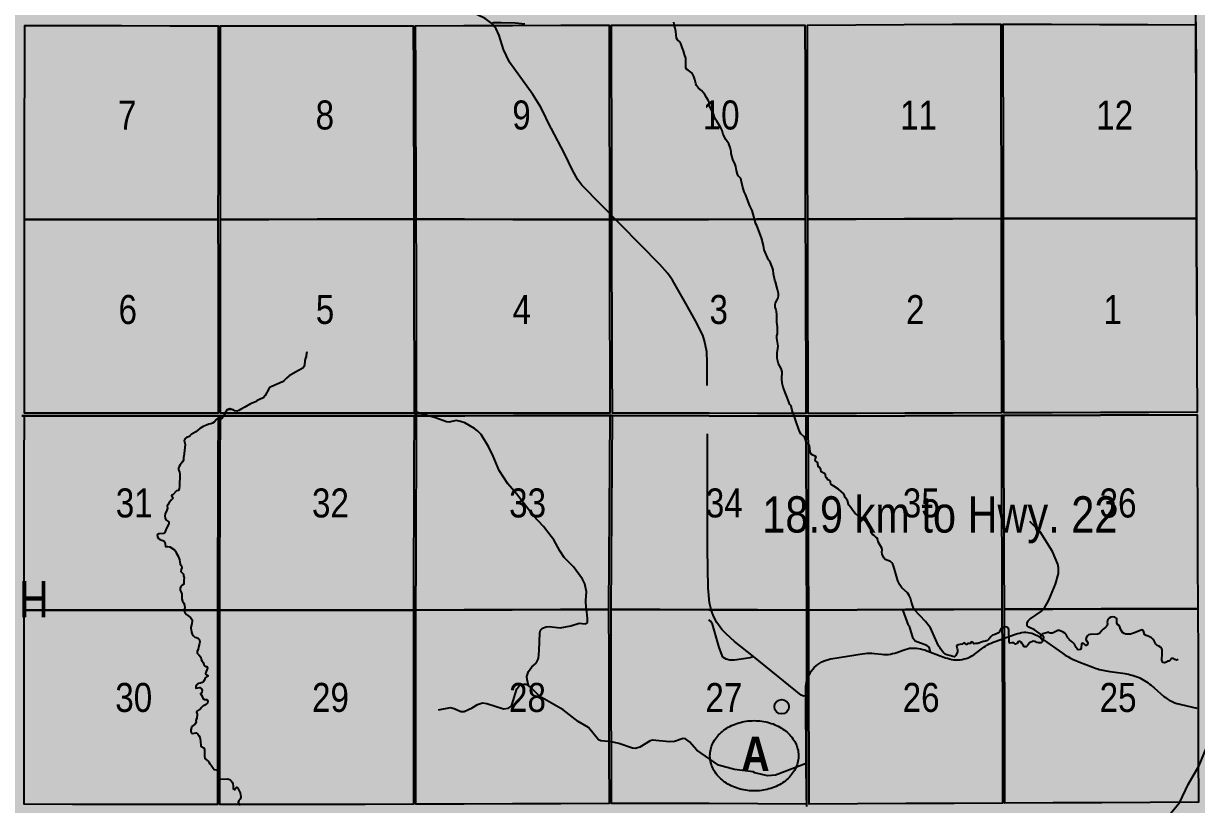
# Model space of a CAD drawing. Extents: x 639460 to 650829, y 5702863 to 5715975.
# Drawn here: x 645853.1 to 646177, y 5712429 to 5712644.6 of the extents above; entities that cross this region are included whole.
import ezdxf
from ezdxf.enums import TextEntityAlignment as Align

# ---------------------------------------------------------------- set-up
doc = ezdxf.new("R2010")
doc.units = 0
doc.header["$LTSCALE"] = 5
doc.linetypes.add('DASHED2', pattern=[9.525, 6.35, -3.175])
for name, color, linetype in [('P-PROPOSED', 10, 'Continuous'), ('Quarters', 8, 'Continuous'), ('RoadSeg', 57, 'DASHED2'), ('ROUTE MAP BUBBLES', 7, 'Continuous'), ('ROUTE MAP DOTS', 7, 'Continuous'), ('ROUTE-MAP-HWY', 2, 'Continuous'), ('ROUTE-MAP-LABELS', 210, 'Continuous'), ('T-WATER', 160, 'Continuous'), ('T-WATER-T', 170, 'Continuous')]:
    doc.layers.add(name, color=color, linetype=linetype)
doc.layers.add('ROUTE-MAP-BACKGROUND-H', color=7, linetype='Continuous', true_color=0xf0ebff)
doc.styles.add('120', font='ARIALN.TTF', dxfattribs={"height": 13})
doc.styles.add('80', font='ARIALN.TTF', dxfattribs={"height": 10})
doc.styles.add('BOLD', font='ARIALNB.TTF')
doc.styles.add('TXT', font='ARIALN.TTF', dxfattribs={"height": 0.2})

# ---------------------------------------------------------------- blocks, each defined once
blk = doc.blocks.new('AA')
at = {"const_width": 4}
blk.add_lwpolyline([(-1, 0, 1), (1, 0, 1)], format="xyb", close=True, dxfattribs=at)
blk.add_circle((0, 0), 2)
blk = doc.blocks.new('Route_Letters')
h = blk.add_hatch(color=255)
h.dxf.hatch_style = 1
edge = h.paths.add_edge_path()
edge.add_ellipse((-0.12, 0.46), major_axis=(-11.97, 0), ratio=0.789318, start_angle=0, end_angle=360)
at = {"color": 5}
blk.add_open_spline([(-12.34, 0.46), (-12.34, -0.25), (-12.24, -0.97), (-11.72, -2.79), (-11.14, -3.88), (-9.56, -5.81), (-8.54, -6.66), (-6.22, -8.02), (-4.9, -8.54), (-2.12, -9.17), (-0.66, -9.3), (2.22, -9.13), (3.64, -8.84), (6.27, -7.89), (7.48, -7.22), (9.54, -5.6), (10.38, -4.64), (11.6, -2.54), (11.97, -1.4), (12.18, 0.91), (12.02, 2.08), (11.2, 4.3), (10.54, 5.35), (8.8, 7.2), (7.72, 7.99), (5.29, 9.24), (3.93, 9.68), (1.11, 10.18), (-0.35, 10.23), (-3.22, 9.91), (-4.61, 9.55), (-7.16, 8.47), (-8.32, 7.75), (-10.24, 6.02), (-11, 5.02), (-12.05, 2.86), (-12.32, 1.7), (-12.34, 0.52), (-12.34, 0.49), (-12.34, 0.46)], degree=3, knots=[0, 0, 0, 0, 0.219529, 0.219529, 0.575727, 0.575727, 0.931924, 0.931924, 1.288121, 1.288121, 1.644318, 1.644318, 2.000515, 2.000515, 2.356712, 2.356712, 2.712909, 2.712909, 3.069107, 3.069107, 3.425304, 3.425304, 3.781501, 3.781501, 4.137698, 4.137698, 4.493895, 4.493895, 4.850092, 4.850092, 5.20629, 5.20629, 5.562487, 5.562487, 5.918684, 5.918684, 6.274881, 6.274881, 6.283185, 6.283185, 6.283185, 6.283185], dxfattribs=at)
at = {"color": 14, "style": 'BOLD'}
blk.add_attdef('A', text='', height=9.5, dxfattribs=at).set_placement((0.22, 0.98), align=Align.MIDDLE)
blk = doc.blocks.new('*U440')
h = blk.add_hatch(color=255)
edge = h.paths.add_edge_path()
edge.add_line((-49, -11.5), (49, -11.5))
edge.add_arc((49, -5.5), 6, 270, 360)
edge.add_line((55, -5.5), (55, 4))
edge.add_arc((49, 4), 6, 0, 90)
edge.add_line((49, 10), (-49, 10))
edge.add_arc((-49, 4), 6, 90, 180)
edge.add_line((-55, 4), (-55, -5.5))
edge.add_arc((-49, -5.5), 6, 180, 270)
at = {"color": 210, "flags": 128}
blk.add_lwpolyline([(-49, -11.5, 3, 3, 0), (49, -11.5, 3, 3, 0.414214), (55, -5.5, 3, 3, 0), (55, 4, 3, 0, 0.414214), (49, 10, 0, 0, 0), (-49, 10, 0, 0, 0.414214), (-55, 4, 0, 0, 0), (-55, -5.5, 0, 3, 0.414214)], format="xyseb", close=True, dxfattribs=at)
blk.add_lwpolyline([(240.57, -23.37, 0, 7.5, 0), (0, 0, 0, 0, 0)], format="xyseb", dxfattribs=at)
at = {"color": 210, "style": '80'}
blk.add_attdef('ENTER_TEXT_001', (-35.99, -5), '', height=10, dxfattribs=at)
blk = doc.blocks.new('*U441')
h = blk.add_hatch(color=255)
edge = h.paths.add_edge_path()
edge.add_line((-46.5, -11.5), (46.5, -11.5))
edge.add_arc((46.5, -5.5), 6, 270, 360)
edge.add_line((52.5, -5.5), (52.5, 4))
edge.add_arc((46.5, 4), 6, 0, 90)
edge.add_line((46.5, 10), (-46.5, 10))
edge.add_arc((-46.5, 4), 6, 90, 180)
edge.add_line((-52.5, 4), (-52.5, -5.5))
edge.add_arc((-46.5, -5.5), 6, 180, 270)
at = {"color": 210, "flags": 128}
blk.add_lwpolyline([(-46.5, -11.5, 3, 3, 0), (46.5, -11.5, 3, 3, 0.414214), (52.5, -5.5, 3, 3, 0), (52.5, 4, 3, 0, 0.414214), (46.5, 10, 0, 0, 0), (-46.5, 10, 0, 0, 0.414214), (-52.5, 4, 0, 0, 0), (-52.5, -5.5, 0, 3, 0.414214)], format="xyseb", close=True, dxfattribs=at)
for points in [[(-39.65, -42.81, 0, 7.5, 0), (0, 0, 0, 0, 0)], [(58.66, -0.01, 0, 7.5, 0), (0, 0, 0, 0, 0)]]:
    blk.add_lwpolyline(points, format="xyseb", dxfattribs=at)
at = {"color": 210, "style": '80'}
blk.add_attdef('ENTER_TEXT_001', (-35.99, -5), '', height=10, dxfattribs=at)

msp = doc.modelspace()

# ---------------------------------------------------------------- hatches: boundary and pattern name
at = {"layer": 'ROUTE-MAP-BACKGROUND-H'}
h = msp.add_hatch(color=256, dxfattribs=at)
h.dxf.hatch_style = 1
h.paths.add_polyline_path([(644722.08, 5712923.1), (644716.33, 5711989.96), (646823.87, 5711989.96), (646818.02, 5712923.32)])

# ---------------------------------------------------------------- linework, layer by layer
at = {"layer": 'P-PROPOSED', "color": 90, "const_width": 2, "flags": 128}
msp.add_lwpolyline([(646068.97, 5712458.76), (646068.41, 5712458.65), (646067.65, 5712459.01), (646054.53, 5712469.65), (646049.29, 5712473.76), (646046.95, 5712475.86), (646045.79, 5712477.13), (646044.38, 5712479.07), (646043.59, 5712480.62), (646042.91, 5712482.28), (646042.34, 5712484.46), (646041.99, 5712488.6), (646041.84, 5712499.4), (646041.77, 5712544.46), (646041.76, 5712550.87), (646041.64, 5712553.67), (646041.63, 5712553.74), (646041.03, 5712556.82), (646040.51, 5712558.4), (646038.52, 5712562.32), (646035.8, 5712567.13), (646032.15, 5712573.5), (646030.84, 5712575.34), (646028.68, 5712577.9), (646007.09, 5712599.81), (646006.04, 5712601.27), (646004.55, 5712603.92), (646002.38, 5712608.54), (645998.62, 5712615.49), (645998.56, 5712615.62), (645995.92, 5712621.12), (645993.59, 5712624.79), (645987.12, 5712633.77), (645985.49, 5712637.25), (645984.31, 5712641.06), (645983.43, 5712642.9), (645982.24, 5712644.38), (645980.4, 5712645.79)], dxfattribs=at)
at = {"layer": 'Quarters'}
for points in [[(646177.1, 5712564.05), (646177.01, 5712590.82), (646176.94, 5712617.56), (646176.86, 5712644.29), (646176.86, 5712644.96), (646176.79, 5712671.7), (646176.71, 5712698.43), (646176.77, 5712725.22), (646176.65, 5712752), (646176.65, 5712752.67), (646176.59, 5712779.41), (646176.53, 5712806.14), (646176.47, 5712832.88), (646176.41, 5712860.09), (646177.08, 5712860.09)], [(646176.86, 5712644.96), (646176.86, 5712644.29), (646176.94, 5712617.56), (646177.01, 5712590.82), (646177.1, 5712564.05)], [(645852.68, 5712536.34), (645853.35, 5712536.34), (645880.09, 5712536.35), (645906.83, 5712536.35), (645907.5, 5712536.35), (645934.23, 5712536.35), (645960.98, 5712536.35), (645961.65, 5712536.35), (645988.38, 5712536.36), (646015.07, 5712536.38), (646015.74, 5712536.38), (646042.47, 5712536.34), (646069.15, 5712536.24), (646069.82, 5712536.24), (646096.5, 5712536.34), (646123.17, 5712536.44), (646123.84, 5712536.44), (646150.52, 5712536.52), (646177.2, 5712536.61)], [(646177.2, 5712536.61), (646150.52, 5712536.52), (646123.84, 5712536.44), (646123.17, 5712536.44), (646096.5, 5712536.34), (646069.82, 5712536.24), (646069.15, 5712536.24), (646042.47, 5712536.34), (646015.74, 5712536.38), (646015.07, 5712536.38), (645988.38, 5712536.36), (645961.65, 5712536.35), (645960.98, 5712536.35), (645934.23, 5712536.35), (645907.5, 5712536.35), (645906.83, 5712536.35), (645880.09, 5712536.35), (645853.35, 5712536.34), (645852.68, 5712536.34)]]:
    msp.add_lwpolyline(points, dxfattribs=at)
for points in [[(646083.02, 5712590.65), (646069.66, 5712590.62), (646069.65, 5712604.01), (646069.63, 5712617.4), (646069.6, 5712630.8), (646069.57, 5712644.2), (646082.92, 5712644.27), (646096.28, 5712644.34), (646109.64, 5712644.41), (646123, 5712644.48), (646123.02, 5712631.05), (646123.04, 5712617.62), (646123.06, 5712604.2), (646123.08, 5712590.77), (646109.73, 5712590.73), (646096.38, 5712590.69), (646083.02, 5712590.65)], [(646137.06, 5712590.78), (646123.75, 5712590.77), (646123.73, 5712604.2), (646123.71, 5712617.62), (646123.69, 5712631.05), (646123.67, 5712644.48), (646136.96, 5712644.43), (646150.26, 5712644.38), (646163.56, 5712644.34), (646176.86, 5712644.29), (646176.9, 5712630.93), (646176.94, 5712617.56), (646176.97, 5712604.19), (646177.01, 5712590.82), (646163.69, 5712590.81), (646150.38, 5712590.8), (646137.06, 5712590.78)], [(645866.75, 5712590.54), (645853.39, 5712590.55), (645853.41, 5712603.94), (645853.42, 5712617.32), (645853.44, 5712630.71), (645853.45, 5712644.09), (645866.8, 5712644.07), (645880.15, 5712644.04), (645893.49, 5712644.02), (645906.84, 5712644), (645906.84, 5712630.63), (645906.84, 5712617.26), (645906.83, 5712603.88), (645906.82, 5712590.5), (645893.47, 5712590.51), (645880.11, 5712590.53), (645866.75, 5712590.54)], [(645920.85, 5712590.53), (645907.49, 5712590.5), (645907.5, 5712603.88), (645907.51, 5712617.26), (645907.51, 5712630.63), (645907.51, 5712644), (645920.82, 5712644.01), (645934.14, 5712644.02), (645947.43, 5712644.02), (645960.72, 5712644.02), (645960.77, 5712630.66), (645960.83, 5712617.31), (645960.87, 5712603.94), (645960.91, 5712590.57), (645947.56, 5712590.56), (645934.22, 5712590.56), (645920.85, 5712590.53)], [(645974.91, 5712590.56), (645961.58, 5712590.57), (645961.54, 5712603.94), (645961.5, 5712617.31), (645961.44, 5712630.66), (645961.39, 5712644.02), (645974.75, 5712644.05), (645988.12, 5712644.08), (646001.48, 5712644.12), (646014.85, 5712644.15), (646014.86, 5712630.72), (646014.88, 5712617.28), (646014.89, 5712603.9), (646014.91, 5712590.52), (646001.57, 5712590.53), (645988.24, 5712590.55), (645974.91, 5712590.56)], [(646028.94, 5712590.54), (646015.58, 5712590.52), (646015.56, 5712603.9), (646015.55, 5712617.28), (646015.53, 5712630.72), (646015.52, 5712644.15), (646028.86, 5712644.16), (646042.21, 5712644.17), (646055.55, 5712644.18), (646068.9, 5712644.19), (646068.93, 5712630.79), (646068.96, 5712617.4), (646068.98, 5712604.01), (646069, 5712590.62), (646055.65, 5712590.59), (646042.3, 5712590.55), (646028.94, 5712590.54)], [(645866.72, 5712537.01), (645853.35, 5712537.01), (645853.36, 5712550.4), (645853.37, 5712563.78), (645853.38, 5712577.17), (645853.39, 5712590.55), (645866.75, 5712590.54), (645880.11, 5712590.53), (645893.47, 5712590.51), (645906.82, 5712590.5), (645906.83, 5712577.13), (645906.83, 5712563.76), (645906.83, 5712550.39), (645906.83, 5712537.02), (645893.46, 5712537.02), (645880.09, 5712537.02), (645866.72, 5712537.01)], [(645920.86, 5712537.02), (645907.5, 5712537.02), (645907.5, 5712550.39), (645907.5, 5712563.76), (645907.49, 5712577.13), (645907.49, 5712590.5), (645920.85, 5712590.53), (645934.22, 5712590.56), (645947.56, 5712590.56), (645960.91, 5712590.57), (645960.93, 5712577.19), (645960.94, 5712563.81), (645960.96, 5712550.41), (645960.97, 5712537.02), (645947.6, 5712537.02), (645934.23, 5712537.02), (645920.86, 5712537.02)], [(645975.01, 5712537.02), (645961.64, 5712537.02), (645961.63, 5712550.41), (645961.61, 5712563.81), (645961.6, 5712577.19), (645961.58, 5712590.57), (645974.91, 5712590.56), (645988.24, 5712590.55), (646001.57, 5712590.53), (646014.91, 5712590.52), (646014.94, 5712577.15), (646014.98, 5712563.78), (646015.02, 5712550.42), (646015.06, 5712537.05), (646001.72, 5712537.04), (645988.38, 5712537.03), (645975.01, 5712537.02)], [(646029.1, 5712537.03), (646015.73, 5712537.05), (646015.69, 5712550.42), (646015.65, 5712563.78), (646015.61, 5712577.15), (646015.58, 5712590.52), (646028.94, 5712590.54), (646042.3, 5712590.55), (646055.65, 5712590.59), (646069, 5712590.62), (646069.03, 5712577.2), (646069.07, 5712563.78), (646069.11, 5712550.34), (646069.15, 5712536.91), (646055.81, 5712536.96), (646042.47, 5712537.01), (646029.1, 5712537.03)], [(646083.16, 5712536.96), (646069.82, 5712536.91), (646069.78, 5712550.35), (646069.74, 5712563.78), (646069.7, 5712577.2), (646069.66, 5712590.62), (646083.02, 5712590.65), (646096.38, 5712590.69), (646109.73, 5712590.73), (646123.08, 5712590.77), (646123.09, 5712577.35), (646123.11, 5712563.92), (646123.14, 5712550.51), (646123.17, 5712537.11), (646109.83, 5712537.06), (646096.49, 5712537.02), (646083.16, 5712536.96)], [(646137.18, 5712537.15), (646123.84, 5712537.11), (646123.81, 5712550.52), (646123.78, 5712563.92), (646123.76, 5712577.35), (646123.75, 5712590.77), (646137.06, 5712590.78), (646150.38, 5712590.8), (646163.69, 5712590.81), (646177.01, 5712590.82), (646177.06, 5712577.44), (646177.1, 5712564.05), (646177.15, 5712550.67), (646177.2, 5712537.28), (646163.86, 5712537.24), (646150.52, 5712537.19), (646137.18, 5712537.15)], [(645866.65, 5712482.69), (645853.32, 5712482.7), (645853.32, 5712496.11), (645853.33, 5712509.52), (645853.34, 5712522.93), (645853.35, 5712536.34), (645866.72, 5712536.34), (645880.09, 5712536.35), (645893.46, 5712536.35), (645906.83, 5712536.35), (645906.79, 5712522.9), (645906.75, 5712509.45), (645906.7, 5712496.05), (645906.65, 5712482.65), (645893.32, 5712482.66), (645879.98, 5712482.67), (645866.65, 5712482.69)], [(645960.79, 5712482.65), (645947.42, 5712482.65), (645934.06, 5712482.64), (645920.69, 5712482.64), (645907.32, 5712482.65), (645907.37, 5712496.05), (645907.42, 5712509.45), (645907.46, 5712522.9), (645907.5, 5712536.35), (645920.86, 5712536.35), (645934.23, 5712536.35), (645947.6, 5712536.35), (645960.98, 5712536.35), (645960.93, 5712522.88), (645960.89, 5712509.42), (645960.84, 5712496.04), (645960.79, 5712482.65)], [(645974.77, 5712482.71), (645961.46, 5712482.65), (645961.51, 5712496.04), (645961.56, 5712509.42), (645961.6, 5712522.88), (645961.65, 5712536.35), (645975.01, 5712536.35), (645988.38, 5712536.36), (646001.72, 5712536.37), (646015.07, 5712536.38), (646014.97, 5712523.03), (646014.88, 5712509.67), (646014.79, 5712496.26), (646014.7, 5712482.84), (646001.39, 5712482.8), (645988.08, 5712482.76), (645974.77, 5712482.71)], [(646028.85, 5712482.8), (646015.37, 5712482.84), (646015.46, 5712496.26), (646015.55, 5712509.67), (646015.64, 5712523.03), (646015.74, 5712536.38), (646029.1, 5712536.36), (646042.47, 5712536.34), (646055.81, 5712536.29), (646069.15, 5712536.24), (646069.19, 5712522.85), (646069.22, 5712509.45), (646069.27, 5712496.07), (646069.31, 5712482.68), (646055.82, 5712482.72), (646042.34, 5712482.76), (646028.85, 5712482.8)], [(646083.31, 5712482.74), (646069.98, 5712482.68), (646069.93, 5712496.07), (646069.89, 5712509.45), (646069.86, 5712522.85), (646069.82, 5712536.24), (646083.16, 5712536.29), (646096.5, 5712536.34), (646109.83, 5712536.39), (646123.17, 5712536.44), (646123.2, 5712523.05), (646123.23, 5712509.66), (646123.27, 5712496.29), (646123.31, 5712482.92), (646109.98, 5712482.86), (646096.64, 5712482.8), (646083.31, 5712482.74)], [(646137.34, 5712482.95), (646123.98, 5712482.92), (646123.94, 5712496.29), (646123.9, 5712509.67), (646123.87, 5712523.05), (646123.84, 5712536.44), (646137.18, 5712536.48), (646150.52, 5712536.52), (646163.86, 5712536.57), (646177.2, 5712536.61), (646177.25, 5712523.23), (646177.3, 5712509.85), (646177.35, 5712496.45), (646177.4, 5712483.06), (646164.05, 5712483.02), (646150.69, 5712482.98), (646137.34, 5712482.95)], [(645866.63, 5712429.05), (645853.29, 5712429.06), (645853.29, 5712442.47), (645853.3, 5712455.88), (645853.31, 5712469.29), (645853.32, 5712482.7), (645866.65, 5712482.69), (645879.98, 5712482.67), (645893.32, 5712482.66), (645906.65, 5712482.65), (645906.65, 5712469.25), (645906.65, 5712455.85), (645906.65, 5712442.44), (645906.65, 5712429.04), (645893.31, 5712429.04), (645879.96, 5712429.05), (645866.63, 5712429.05)], [(645907.32, 5712482.65), (645920.69, 5712482.64), (645934.06, 5712482.64), (645947.42, 5712482.65), (645960.79, 5712482.65), (645960.8, 5712469.26), (645960.81, 5712455.86), (645960.82, 5712442.46), (645960.83, 5712429.06), (645947.45, 5712429.05), (645934.08, 5712429.05), (645920.7, 5712429.04), (645907.32, 5712429.04), (645907.32, 5712442.44), (645907.32, 5712455.85), (645907.32, 5712469.25), (645907.32, 5712482.65)], [(645974.82, 5712429.11), (645961.5, 5712429.06), (645961.49, 5712442.46), (645961.48, 5712455.86), (645961.47, 5712469.26), (645961.46, 5712482.65), (645974.77, 5712482.71), (645988.08, 5712482.76), (646001.39, 5712482.8), (646014.7, 5712482.84), (646014.72, 5712469.43), (646014.75, 5712456.01), (646014.78, 5712442.63), (646014.81, 5712429.24), (646001.48, 5712429.2), (645988.15, 5712429.15), (645974.82, 5712429.11)], [(646028.96, 5712429.25), (646015.48, 5712429.24), (646015.45, 5712442.63), (646015.42, 5712456.01), (646015.39, 5712469.43), (646015.37, 5712482.84), (646028.85, 5712482.8), (646042.34, 5712482.76), (646055.82, 5712482.72), (646069.31, 5712482.68), (646069.33, 5712469.28), (646069.35, 5712455.87), (646069.36, 5712442.5), (646069.37, 5712429.13), (646055.91, 5712429.19), (646042.44, 5712429.26), (646028.96, 5712429.25)], [(646083.39, 5712429.19), (646070.04, 5712429.13), (646070.03, 5712442.5), (646070.02, 5712455.88), (646070, 5712469.28), (646069.98, 5712482.68), (646083.31, 5712482.74), (646096.64, 5712482.8), (646109.98, 5712482.86), (646123.31, 5712482.92), (646123.37, 5712469.53), (646123.42, 5712456.14), (646123.44, 5712442.76), (646123.45, 5712429.39), (646110.1, 5712429.32), (646096.75, 5712429.26), (646083.39, 5712429.19)], [(646137.49, 5712429.45), (646124.12, 5712429.39), (646124.11, 5712442.77), (646124.09, 5712456.14), (646124.04, 5712469.53), (646123.98, 5712482.92), (646137.34, 5712482.95), (646150.69, 5712482.98), (646164.05, 5712483.02), (646177.4, 5712483.06), (646177.45, 5712469.74), (646177.5, 5712456.42), (646177.53, 5712443.02), (646177.56, 5712429.63), (646164.21, 5712429.57), (646150.85, 5712429.5), (646137.49, 5712429.45)]]:
    msp.add_lwpolyline(points, close=True, dxfattribs=at)
at = {"layer": 'RoadSeg'}
for p, q in [((645962.44, 5712537.07), (645961.15, 5712537.54)), ((645961.1, 5712536.9), (645962.44, 5712537.07)), ((646069.29, 5712440.35), (646069.14, 5712458.98)), ((646069.37, 5712431.82), (646069.29, 5712440.35)), ((646069.39, 5712428.46), (646069.37, 5712431.82))]:
    msp.add_line(p, q, dxfattribs=at)
for points in [[(645982.41, 5712644.6), (645980.57, 5712646.01), (645978.46, 5712646.99), (645974.49, 5712648.65), (645973.12, 5712649.56), (645971.85, 5712650.69), (645969.14, 5712653.84), (645965.77, 5712658.17), (645964.88, 5712659.66), (645963.89, 5712662.27)], [(645991.53, 5712644.42), (645988.88, 5712644.73), (645985.01, 5712644.85), (645982.98, 5712644.78), (645982.41, 5712644.6)], [(645998.79, 5712615.71), (645998.73, 5712615.84), (645996.09, 5712621.34), (645993.76, 5712625.01), (645987.29, 5712633.99), (645985.66, 5712637.47), (645984.48, 5712641.28), (645983.6, 5712643.12), (645982.41, 5712644.6)], [(646041.8, 5712553.96), (646041.2, 5712557.04), (646040.68, 5712558.62), (646038.7, 5712562.54), (646035.97, 5712567.35), (646032.32, 5712573.72), (646031.01, 5712575.56), (646028.85, 5712578.12), (646007.27, 5712600.03), (646006.21, 5712601.5), (646004.72, 5712604.14), (646002.55, 5712608.76), (645998.79, 5712615.71)], [(646041.94, 5712544.69), (646041.93, 5712551.09), (646041.81, 5712553.89), (646041.8, 5712553.96)], [(646042.51, 5712484.68), (646042.16, 5712488.82), (646042.01, 5712499.62), (646041.94, 5712544.69)], [(645992.6, 5712461.9), (645992.21, 5712463.53), (645992.08, 5712464.35), (645992.56, 5712465.7), (645993.53, 5712467.04), (645994.66, 5712468.07), (645995.33, 5712469.35), (645995.55, 5712471.51), (645995.7, 5712476.41), (645995.92, 5712477.1), (645996.4, 5712477.65), (645997.44, 5712478.09), (645998.25, 5712478.16), (646001.33, 5712477.74), (646004.25, 5712478.36), (646006.6, 5712479.06), (646008.26, 5712478.84), (646008.87, 5712479.22), (646008.86, 5712480.37), (646008.65, 5712482.2), (646008.52, 5712483.23), (646008.41, 5712485.37), (646008.55, 5712487.76), (646008.15, 5712489.94), (646007.49, 5712491.26), (646004.95, 5712494.63), (646002.46, 5712497.23), (646001.25, 5712499.06), (645999.57, 5712502.11), (645998.86, 5712503.03), (645996.68, 5712505.73), (645993.9, 5712508.77), (645989.28, 5712514.74), (645986.83, 5712517.57), (645984.47, 5712521.2), (645982.81, 5712525.15), (645981.59, 5712527.62), (645979.46, 5712531.11), (645978.49, 5712532.17), (645977.67, 5712532.79), (645974.95, 5712534.34), (645973.8, 5712534.77), (645972.57, 5712535.01), (645970.66, 5712534.6), (645969.9, 5712534.65), (645966.86, 5712535.8), (645962.44, 5712537.07)], [(646134.78, 5712474.45), (646134.85, 5712475.18), (646134.49, 5712475.69), (646132.34, 5712477.25), (646130.73, 5712477.97), (646130.24, 5712478.35), (646130.23, 5712479.11), (646130.55, 5712479.74), (646130.99, 5712480.19), (646134.22, 5712482.36), (646134.94, 5712483.14), (646136.28, 5712485.43), (646138.1, 5712489.81), (646138.89, 5712492.75), (646138.96, 5712494.32), (646138.73, 5712495.32), (646137.3, 5712498.83), (646133.82, 5712504.26), (646131.04, 5712507.11)], [(646054.71, 5712469.87), (646049.46, 5712473.98), (646047.12, 5712476.08), (646045.96, 5712477.35), (646044.55, 5712479.29), (646043.76, 5712480.85), (646043.08, 5712482.5), (646042.51, 5712484.68)], [(646103.6, 5712471.09), (646103.22, 5712472.46), (646102.57, 5712472.88), (646099.34, 5712474.11), (646098.79, 5712474.79), (646097.76, 5712478.22), (646097.53, 5712478.49), (646096.05, 5712482.53)], [(646054.71, 5712469.87), (646053.8, 5712469.5), (646049.48, 5712468.89), (646048.18, 5712468.89), (646047.12, 5712469.12), (646046.2, 5712469.65), (646045.22, 5712472.38), (646043.41, 5712478.82), (646042.86, 5712479.61), (646042.4, 5712479.85)], [(646103.6, 5712471.09), (646107.71, 5712469.54), (646108.28, 5712469.36), (646108.86, 5712469.2), (646109.44, 5712469.07), (646110.02, 5712468.98), (646110.61, 5712468.93), (646111.19, 5712468.94), (646111.77, 5712468.98), (646112.35, 5712469.06), (646112.91, 5712469.18), (646113.46, 5712469.35), (646113.98, 5712469.54), (646114.51, 5712469.79), (646115.01, 5712470.07), (646115.5, 5712470.37), (646115.97, 5712470.7), (646118.29, 5712472.43), (646118.78, 5712472.75), (646119.28, 5712473.06), (646119.8, 5712473.34), (646120.32, 5712473.59), (646120.86, 5712473.82), (646121.41, 5712474.03), (646127.02, 5712476), (646127.58, 5712476.18), (646128.15, 5712476.34), (646128.73, 5712476.47), (646129.31, 5712476.54), (646129.88, 5712476.55), (646130.45, 5712476.52), (646131, 5712476.43), (646131.53, 5712476.29), (646132.05, 5712476.11), (646132.54, 5712475.88), (646133.01, 5712475.63), (646133.44, 5712475.36), (646134.78, 5712474.45)], [(646134.78, 5712474.45), (646140.04, 5712470.76), (646140.78, 5712470.27), (646141.53, 5712469.83), (646142.25, 5712469.43), (646142.97, 5712469.07), (646143.75, 5712468.73), (646144.55, 5712468.4), (646148.43, 5712466.89), (646148.87, 5712466.73), (646149.3, 5712466.57), (646149.75, 5712466.43), (646150.2, 5712466.3), (646150.67, 5712466.17), (646151.15, 5712466.06), (646151.63, 5712465.97), (646152.12, 5712465.88), (646152.6, 5712465.8), (646153.1, 5712465.73), (646156.71, 5712465.24), (646157.23, 5712465.16), (646157.74, 5712465.07), (646158.26, 5712464.97), (646158.79, 5712464.84), (646159.31, 5712464.7), (646159.85, 5712464.53), (646160.37, 5712464.34), (646160.88, 5712464.14), (646161.37, 5712463.93), (646161.84, 5712463.69), (646162.31, 5712463.45), (646162.77, 5712463.18), (646163.2, 5712462.9), (646163.65, 5712462.59), (646164.07, 5712462.27), (646164.49, 5712461.93), (646164.91, 5712461.57), (646165.34, 5712461.2), (646168.01, 5712458.86), (646168.48, 5712458.5), (646168.96, 5712458.16), (646169.45, 5712457.85), (646169.95, 5712457.58), (646170.48, 5712457.33), (646171.03, 5712457.1), (646171.6, 5712456.92), (646172.18, 5712456.76), (646172.78, 5712456.61), (646177.11, 5712455.59)], [(646069.14, 5712458.98), (646068.58, 5712458.87), (646067.82, 5712459.23), (646054.71, 5712469.87)], [(646069.31, 5712462.54), (646069.37, 5712462.9), (646069.54, 5712463.53), (646069.75, 5712464.14), (646070.01, 5712464.72), (646070.31, 5712465.28), (646070.66, 5712465.82), (646071.05, 5712466.34), (646071.49, 5712466.82), (646071.96, 5712467.28), (646072.48, 5712467.7), (646073.03, 5712468.07), (646073.61, 5712468.38), (646074.2, 5712468.65), (646074.8, 5712468.87), (646075.41, 5712469.05), (646076.01, 5712469.2), (646076.62, 5712469.32), (646084.75, 5712470.59), (646085.4, 5712470.68), (646086.05, 5712470.74), (646086.72, 5712470.76), (646087.4, 5712470.75), (646088.08, 5712470.7), (646090.06, 5712470.47), (646090.7, 5712470.42), (646091.33, 5712470.42), (646091.94, 5712470.46), (646092.55, 5712470.55), (646093.13, 5712470.67), (646093.71, 5712470.83), (646094.27, 5712471.01), (646096, 5712471.63), (646096.59, 5712471.83), (646097.19, 5712472), (646097.81, 5712472.12), (646098.44, 5712472.19), (646099.07, 5712472.21), (646099.67, 5712472.18), (646100.27, 5712472.1), (646100.86, 5712471.98), (646101.43, 5712471.83), (646102, 5712471.67), (646102.58, 5712471.47), (646103.6, 5712471.09)], [(645967.76, 5712455.16), (645971.02, 5712455.83), (645972.07, 5712455.5), (645973.85, 5712454.65), (645974.78, 5712454.66), (645977.01, 5712455.66), (645978.53, 5712456.65), (645979.91, 5712457.04), (645981.07, 5712456.91), (645985.66, 5712455.41), (645987, 5712455.57), (645987.71, 5712456.05), (645987.96, 5712456.47), (645989.35, 5712460.9), (645989.77, 5712461.52), (645990.35, 5712462), (645991.29, 5712462.27), (645991.88, 5712462.19), (645992.6, 5712461.9)], [(646069.29, 5712440.35), (646060.79, 5712437.08), (646058.58, 5712436.94), (646055.08, 5712437.78), (646054.62, 5712438.02), (646049.44, 5712438.71), (646045.05, 5712439.9), (646039.07, 5712444), (646037, 5712446.29), (646035.96, 5712447.09), (646035.26, 5712447.18), (646032.84, 5712446.41), (646031.54, 5712446.29), (646026.85, 5712446.75), (646026.18, 5712446.54), (646023.3, 5712444.83), (646022.16, 5712444.46), (646021.33, 5712444.52), (646017.5, 5712445.83), (646015.51, 5712446.32), (646012.56, 5712446.54), (646011.86, 5712446.82), (646009.13, 5712450.23), (646006.32, 5712451.95), (646002.14, 5712455.1), (645996.38, 5712458.46), (645995.46, 5712459.12), (645993.26, 5712461.25), (645992.6, 5712461.9)], [(646069.14, 5712458.98), (646069.14, 5712460.2), (646069.15, 5712460.89), (646069.19, 5712461.57), (646069.25, 5712462.24), (646069.31, 5712462.54)], [(646167.77, 5712413.33), (646167.85, 5712413.63), (646167.82, 5712415.1), (646167.59, 5712418.73), (646167.65, 5712420.7), (646168.01, 5712422.75), (646168.52, 5712424.4), (646169.44, 5712426.04), (646172.47, 5712429.65), (646174.71, 5712434.52), (646177.73, 5712439.73), (646180.31, 5712446.02), (646181.65, 5712450.87), (646184.29, 5712455.7)]]:
    msp.add_lwpolyline(points, dxfattribs=at)
at = {"layer": 'ROUTE-MAP-HWY'}
msp.add_lwpolyline([(646069.49, 5712416.42, 2, 2, 0), (646069.39, 5712428.46, 2, 2, 0), (646069.37, 5712431.82, 2, 2, 0), (646069.29, 5712440.35, 2, 2, 0), (646069.14, 5712458.98, 2, 2, 0), (646069.14, 5712460.2, 2, 2, 0), (646069.15, 5712460.89, 2, 2, 0), (646069.19, 5712461.57, 2, 2, 0), (646069.25, 5712462.24, 2, 2, 0), (646069.31, 5712462.54, 2, 2, 0), (646069.37, 5712462.9, 2, 2, 0), (646069.54, 5712463.53, 2, 2, 0), (646069.75, 5712464.14, 2, 2, 0), (646070.01, 5712464.72, 2, 2, 0), (646070.31, 5712465.28, 2, 2, 0), (646070.66, 5712465.82, 2, 2, 0), (646071.05, 5712466.34, 2, 2, 0), (646071.49, 5712466.82, 2, 2, 0), (646071.96, 5712467.28, 2, 2, 0), (646072.48, 5712467.7, 2, 2, 0), (646073.03, 5712468.07, 2, 2, 0), (646073.61, 5712468.38, 2, 2, 0), (646074.2, 5712468.65, 2, 2, 0), (646074.8, 5712468.87, 2, 2, 0), (646075.41, 5712469.05, 2, 2, 0), (646076.01, 5712469.2, 2, 2, 0), (646076.62, 5712469.32, 2, 2, 0), (646084.75, 5712470.59, 2, 2, 0), (646085.4, 5712470.68, 2, 2, 0), (646086.05, 5712470.74, 2, 2, 0), (646086.72, 5712470.76, 2, 2, 0), (646087.4, 5712470.75, 2, 2, 0), (646088.08, 5712470.7, 2, 2, 0), (646090.06, 5712470.47, 2, 2, 0), (646090.7, 5712470.42, 2, 2, 0), (646091.33, 5712470.42, 2, 2, 0), (646091.94, 5712470.46, 2, 2, 0), (646092.55, 5712470.55, 2, 2, 0), (646093.13, 5712470.67, 2, 2, 0), (646093.71, 5712470.83, 2, 2, 0), (646094.27, 5712471.01, 2, 2, 0), (646096, 5712471.63, 2, 2, 0), (646096.59, 5712471.83, 2, 2, 0), (646097.19, 5712472, 2, 2, 0), (646097.81, 5712472.12, 2, 2, 0), (646098.44, 5712472.19, 2, 2, 0), (646099.07, 5712472.21, 2, 2, 0), (646099.67, 5712472.18, 2, 2, 0), (646100.27, 5712472.1, 2, 2, 0), (646100.86, 5712471.98, 2, 2, 0), (646101.43, 5712471.83, 2, 2, 0), (646102, 5712471.67, 2, 2, 0), (646102.58, 5712471.47, 2, 2, 0), (646103.6, 5712471.09, 2, 2, 0), (646107.71, 5712469.54, 2, 2, 0), (646108.28, 5712469.36, 2, 2, 0), (646108.86, 5712469.2, 2, 2, 0), (646109.44, 5712469.07, 2, 2, 0), (646110.02, 5712468.98, 2, 2, 0), (646110.61, 5712468.93, 2, 2, 0), (646111.19, 5712468.94, 2, 2, 0), (646111.77, 5712468.98, 2, 2, 0), (646112.35, 5712469.06, 2, 2, 0), (646112.91, 5712469.18, 2, 2, 0), (646113.46, 5712469.35, 2, 2, 0), (646113.98, 5712469.54, 2, 2, 0), (646114.51, 5712469.79, 2, 2, 0), (646115.01, 5712470.07, 2, 2, 0), (646115.5, 5712470.37, 2, 2, 0), (646115.97, 5712470.7, 2, 2, 0), (646118.29, 5712472.43, 2, 2, 0), (646118.78, 5712472.75, 2, 2, 0), (646119.28, 5712473.06, 2, 2, 0), (646119.8, 5712473.34, 2, 2, 0), (646120.32, 5712473.59, 2, 2, 0), (646120.86, 5712473.82, 2, 2, 0), (646121.41, 5712474.03, 2, 2, 0), (646127.02, 5712476, 2, 2, 0), (646127.58, 5712476.18, 2, 2, 0), (646128.15, 5712476.34, 2, 2, 0), (646128.73, 5712476.47, 2, 2, 0), (646129.31, 5712476.54, 2, 2, 0), (646129.88, 5712476.55, 2, 2, 0), (646130.45, 5712476.52, 2, 2, 0), (646131, 5712476.43, 2, 2, 0), (646131.53, 5712476.29, 2, 2, 0), (646132.05, 5712476.11, 2, 2, 0), (646132.54, 5712475.88, 2, 2, 0), (646133.01, 5712475.63, 2, 2, 0), (646133.44, 5712475.36, 2, 2, 0), (646134.78, 5712474.45, 2, 2, 0), (646140.04, 5712470.76, 2, 2, 0), (646140.78, 5712470.27, 2, 2, 0), (646141.53, 5712469.83, 2, 2, 0), (646142.25, 5712469.43, 2, 2, 0), (646142.97, 5712469.07, 2, 2, 0), (646143.75, 5712468.73, 2, 2, 0), (646144.55, 5712468.4, 2, 2, 0), (646148.43, 5712466.89, 2, 2, 0), (646148.87, 5712466.73, 2, 2, 0), (646149.3, 5712466.57, 2, 2, 0), (646149.75, 5712466.43, 2, 2, 0), (646150.2, 5712466.3, 2, 2, 0), (646150.67, 5712466.17, 2, 2, 0), (646151.15, 5712466.06, 2, 2, 0), (646151.63, 5712465.97, 2, 2, 0), (646152.12, 5712465.88, 2, 2, 0), (646152.6, 5712465.8, 2, 2, 0), (646153.1, 5712465.73, 2, 2, 0), (646156.71, 5712465.24, 2, 2, 0), (646157.23, 5712465.16, 2, 2, 0), (646157.74, 5712465.07, 2, 2, 0), (646158.26, 5712464.97, 2, 2, 0), (646158.79, 5712464.84, 2, 2, 0), (646159.31, 5712464.7, 2, 2, 0), (646159.85, 5712464.53, 2, 2, 0), (646160.37, 5712464.34, 2, 2, 0), (646160.88, 5712464.14, 2, 2, 0), (646161.37, 5712463.93, 2, 2, 0), (646161.84, 5712463.69, 2, 2, 0), (646162.31, 5712463.45, 2, 2, 0), (646162.77, 5712463.18, 2, 2, 0), (646163.2, 5712462.9, 2, 2, 0), (646163.65, 5712462.59, 2, 2, 0), (646164.07, 5712462.27, 2, 2, 0), (646164.49, 5712461.93, 2, 2, 0), (646164.91, 5712461.57, 2, 2, 0), (646165.34, 5712461.2, 2, 2, 0), (646168.01, 5712458.86, 2, 2, 0), (646168.48, 5712458.5, 2, 2, 0), (646168.96, 5712458.16, 2, 2, 0), (646169.45, 5712457.85, 2, 2, 0), (646169.95, 5712457.58, 2, 2, 0), (646170.48, 5712457.33, 2, 2, 0), (646171.03, 5712457.1, 2, 2, 0), (646171.6, 5712456.92, 2, 2, 0), (646172.18, 5712456.76, 2, 2, 0), (646172.78, 5712456.61, 2, 2, 0), (646177.11, 5712455.59, 2, 2, 0), (646177.72, 5712455.46, 2, 2, 0), (646178.35, 5712455.33, 2, 2, 0)], format="xyseb", dxfattribs=at)
at = {"layer": 'T-WATER', "linetype": 'Continuous'}
for points in [[(646171.94, 5712469), (646171.52, 5712468.88), (646171.03, 5712469.04), (646170.65, 5712469.33), (646170.15, 5712469.34), (646169.88, 5712468.94), (646169.5, 5712468.58), (646169.18, 5712468.6), (646169, 5712468.62), (646168.67, 5712468.3), (646168.48, 5712468.23), (646168.2, 5712468.12), (646167.72, 5712468.25), (646167.5, 5712468.88), (646167.51, 5712470.73), (646167.59, 5712471.5), (646167.46, 5712472.01), (646167.11, 5712472.41), (646166.67, 5712472.71), (646166.19, 5712472.92), (646165.79, 5712473.23), (646165.3, 5712474.23), (646164.97, 5712474.64), (646164.57, 5712474.98), (646163.69, 5712475.48), (646163.09, 5712475.68), (646162.69, 5712475.96), (646162.44, 5712476.99), (646161.9, 5712477.23), (646159.91, 5712476.4), (646158.77, 5712476.07), (646157.56, 5712476.06), (646157.07, 5712476.18), (646156.64, 5712476.48), (646156.31, 5712476.92), (646156.09, 5712477.43), (646156.09, 5712477.44), (646155.85, 5712478.08), (646155.74, 5712478.37), (646155.3, 5712478.61), (646155.07, 5712479.04), (646155.06, 5712479.89), (646154.99, 5712480.37), (646154.5, 5712480.73), (646153.92, 5712480.79), (646153.41, 5712480.71), (646152.95, 5712480.48), (646152.57, 5712480.12), (646152.4, 5712479.32), (646152.43, 5712478.91), (646152.34, 5712478.42), (646152.05, 5712478.03), (646151.68, 5712477.67), (646151.53, 5712477.57), (646151.26, 5712477.4), (646150.89, 5712477.06), (646150.71, 5712476.81), (646150.28, 5712476.21), (646149.68, 5712476.01), (646147.69, 5712475.97), (646147.21, 5712475.85), (646146.84, 5712475.5), (646146.54, 5712475.01), (646146.45, 5712474.52), (646147.02, 5712473.61), (646146.97, 5712473.1), (646146.52, 5712472.88), (646145.75, 5712473.5), (646145.44, 5712473.41), (646145.31, 5712473.38), (646145.15, 5712472.23), (646144.96, 5712471.76), (646144.46, 5712471.69), (646144.07, 5712471.96), (646143.78, 5712472.35), (646143.3, 5712473.24), (646143.01, 5712473.63), (646142.79, 5712473.82), (646141.89, 5712474.59), (646141.84, 5712474.63), (646141.52, 5712475.05), (646141, 5712475.95), (646140.68, 5712476.33), (646140.25, 5712476.62), (646139.22, 5712477.01), (646138.72, 5712477.02), (646138.34, 5712476.83), (646137.3, 5712476.31), (646137.28, 5712476.29), (646136.63, 5712476.34), (646136.43, 5712476.43), (646136.13, 5712476.56), (646135.91, 5712476.5), (646135.27, 5712476.33), (646134.51, 5712476.13), (646134.11, 5712475.8), (646133.87, 5712475.32), (646133.98, 5712475.02), (646134.04, 5712474.84), (646134.4, 5712474.45), (646134.42, 5712474.38), (646134.53, 5712473.97), (646134.15, 5712473.65), (646134.03, 5712473.61), (646133.41, 5712473.63), (646132.92, 5712473.72), (646132.43, 5712474.01), (646132.34, 5712474.02), (646131.91, 5712474.07), (646130.95, 5712473.67), (646130.61, 5712473.3), (646130.38, 5712472.87), (646129.98, 5712472.52), (646129.48, 5712472.56), (646129.15, 5712472.95), (646128.93, 5712473.4), (646128.66, 5712473.83), (646128.24, 5712474.1), (646127.8, 5712473.89), (646127.53, 5712473.42), (646127.04, 5712473.29), (646126.56, 5712473.6), (646126, 5712473.64), (646125.52, 5712473.5), (646125.27, 5712473.93), (646125.2, 5712477.3), (646125.04, 5712477.78), (646124.62, 5712478.04), (646123.95, 5712477.96), (646123.44, 5712477.79), (646122.99, 5712477.54), (646122.56, 5712476.59), (646122.19, 5712476.28), (646121.17, 5712475.85), (646120.67, 5712475.71), (646120.29, 5712475.4), (646119.66, 5712474.64), (646119.32, 5712474.31), (646118.98, 5712474.16), (646118.75, 5712474.06), (646118.32, 5712474.01), (646118.14, 5712473.98), (646117.62, 5712473.85), (646116.66, 5712473.41), (646116.02, 5712473.43), (646115.52, 5712473.4), (646115.18, 5712473.78), (646114.79, 5712473.89), (646114.6, 5712473.42), (646113.98, 5712473.42), (646113.56, 5712473.14), (646113.18, 5712473.44), (646112.94, 5712473.56), (646112.75, 5712473.65), (646112.32, 5712473.29), (646111.71, 5712473.18), (646111.2, 5712473.13), (646110.77, 5712472.78), (646110.84, 5712472.23), (646110.9, 5712472.06), (646111.06, 5712471.67), (646111.02, 5712471.15), (646110.56, 5712470.16), (646110.24, 5712469.75), (646109.71, 5712469.84), (646109.18, 5712470.06), (646108.13, 5712470.31), (646107.67, 5712470.53), (646107.39, 5712470.75), (646107.28, 5712470.83), (646106.35, 5712472.01), (646106.28, 5712472.12), (646105.8, 5712472.85), (646103.54, 5712477.76), (646103.25, 5712478.23), (646102.2, 5712479.49), (646099.11, 5712482.84), (646098.79, 5712483.51), (646098.33, 5712484.86), (646098.24, 5712485.24), (646098.08, 5712485.93), (646097.68, 5712486.74), (646097.22, 5712487.48), (646095.69, 5712488.86), (646095.15, 5712489.61), (646094.57, 5712490.76), (646093.86, 5712493.3), (646093.36, 5712494.9), (646093.15, 5712495.38), (646092.87, 5712495.76), (646092.49, 5712496.1), (646091.78, 5712496.37), (646091.02, 5712496.66), (646090.65, 5712497.08), (646090.21, 5712498.09), (646090.15, 5712498.7), (646090.21, 5712499.28), (646090.11, 5712499.77), (646089.1, 5712501.48), (646088.99, 5712502.18), (646088.8, 5712502.64), (646088.36, 5712502.92), (646088.01, 5712503.27), (646087.58, 5712503.56), (646087.2, 5712504.02), (646087.04, 5712505.19), (646086.31, 5712506.51), (646086, 5712506.89), (646084.43, 5712508.24), (646083.61, 5712508.82), (646082.76, 5712509.32), (646082.13, 5712510.15), (646081.54, 5712511.04), (646081.06, 5712511.66), (646080.9, 5712511.88), (646080.62, 5712512.92), (646079.98, 5712513.8), (646079.85, 5712514.33), (646079.63, 5712514.8), (646078.13, 5712516.1), (646076.87, 5712516.87), (646076.46, 5712517.15), (646076.1, 5712517.46), (646076.01, 5712518.06), (646075.68, 5712518.41), (646075.25, 5712518.67), (646075.01, 5712519.1), (646074.67, 5712519.42), (646074.6, 5712520.01), (646074.29, 5712520.42), (646073.38, 5712520.87), (646073.31, 5712521.45), (646073.07, 5712521.92), (646072.63, 5712522.25), (646072.48, 5712522.84), (646072.49, 5712523.34), (646071.72, 5712524.02), (646071.78, 5712524.57), (646071.98, 5712525.01), (646071.57, 5712525.31), (646071.07, 5712525.42), (646070.66, 5712525.77), (646070.38, 5712526.34), (646070.18, 5712528.07), (646069.87, 5712528.44), (646069.43, 5712528.73), (646069.18, 5712529.27), (646069.06, 5712529.76), (646068.85, 5712530.21), (646068.56, 5712530.61), (646067.81, 5712531.36), (646067.47, 5712531.84), (646067, 5712533.08), (646066.62, 5712534.4), (646065.85, 5712536.56), (646065.49, 5712537.49), (646065.31, 5712538.13), (646065.06, 5712539.03), (646064.78, 5712539.4), (646064.55, 5712539.83), (646064.52, 5712539.93), (646064.04, 5712541.33), (646063.64, 5712542.28), (646063.41, 5712542.73), (646062.88, 5712544.22), (646062.66, 5712545.3), (646062.53, 5712546.49), (646062.65, 5712548.45), (646062.36, 5712549.42), (646061.65, 5712550.71), (646061.35, 5712551.75), (646061.25, 5712552.34), (646061.22, 5712553.68), (646061.44, 5712554.86), (646061.48, 5712555.51), (646061.33, 5712556.67), (646061.13, 5712557.79), (646061.16, 5712558.41), (646061.31, 5712558.99), (646061.37, 5712559.65), (646061.31, 5712560.91), (646061.17, 5712562.13), (646061.15, 5712562.79), (646061.19, 5712564.09), (646061.01, 5712565.31), (646060.97, 5712565.42), (646060.85, 5712565.81), (646060.7, 5712566.33), (646060.67, 5712566.96), (646060.81, 5712567.49), (646061.28, 5712568.37), (646061.47, 5712568.85), (646061.59, 5712569.42), (646061.57, 5712570.05), (646061.36, 5712571.18), (646060.75, 5712573.3), (646060.57, 5712573.8), (646060.26, 5712575.52), (646060.1, 5712576.63), (646059.98, 5712577.17), (646059.17, 5712579.04), (646058.88, 5712579.41), (646057.62, 5712582.15), (646057.46, 5712583.3), (646056.94, 5712585.46), (646055.59, 5712588.88), (646055.35, 5712589.31), (646054.75, 5712591.36), (646054.6, 5712591.98), (646054.36, 5712592.97), (646053.72, 5712594.29), (646052.92, 5712596.18), (646052.55, 5712597.2), (646052.14, 5712598.18), (646051.65, 5712599.71), (646051.31, 5712601.38), (646051.16, 5712601.87), (646050.51, 5712602.58), (646050.27, 5712603.01), (646049.97, 5712604.07), (646049.79, 5712605.19), (646049.63, 5712605.71), (646048.95, 5712607.08), (646048.55, 5712608.73), (646048.5, 5712609.33), (646048.24, 5712610.42), (646047.9, 5712611.41), (646047.03, 5712612.59), (646046.31, 5712613.97), (646046.03, 5712615.06), (646045.7, 5712615.78), (646044.58, 5712617.62), (646044.29, 5712618), (646044.06, 5712618.45), (646044.05, 5712618.49), (646043.54, 5712619.96), (646043.25, 5712620.34), (646042.81, 5712621.27), (646042.63, 5712621.75), (646042.52, 5712622.29), (646042.48, 5712622.93), (646042.21, 5712623.49), (646041.74, 5712624.18), (646041.26, 5712625.03), (646040.3, 5712626.17), (646039.53, 5712626.8), (646038.93, 5712627.55), (646038.75, 5712628.04), (646038.52, 5712629.13), (646038.19, 5712629.96), (646037.77, 5712630.88), (646037.73, 5712630.91), (646036.65, 5712631.78), (646036.23, 5712632.03), (646036.03, 5712632.48), (646036.06, 5712634.47), (646036, 5712635.06), (646035.63, 5712636.04), (646035.36, 5712637.12), (646034.96, 5712638.04), (646034.67, 5712639.08), (646034.42, 5712639.49), (646033.75, 5712640.16), (646033.48, 5712640.55), (646033.21, 5712642.43), (646033.03, 5712643.36), (646032.86, 5712643.86), (646032.66, 5712644.97)], [(645931.33, 5712553.95), (645931.21, 5712552.95), (645931.18, 5712552.71), (645930.96, 5712552.19), (645930.82, 5712551.63), (645930.8, 5712551.41), (645930.68, 5712550.35), (645930.53, 5712549.82), (645930.25, 5712549.44), (645928.83, 5712548.75), (645926.48, 5712547.35), (645925.74, 5712546.74), (645925.03, 5712546), (645924.63, 5712545.72), (645921.65, 5712544.44), (645921.23, 5712544.18), (645920.9, 5712543.79), (645919.81, 5712541.92), (645919.47, 5712541.5), (645919.08, 5712541.2), (645917.67, 5712540.53), (645917.21, 5712540.21), (645915.8, 5712539.58), (645914.25, 5712538.71), (645913.07, 5712538.05), (645912.59, 5712537.78), (645912.08, 5712537.57), (645911.51, 5712537.69), (645911.11, 5712537.96), (645910.84, 5712538.01), (645910.47, 5712538.02), (645910.07, 5712538.03), (645909.64, 5712538.01), (645909.39, 5712537.95), (645909.2, 5712537.84), (645908.98, 5712537.4), (645908.69, 5712537.02), (645908.24, 5712536.06), (645907.93, 5712535.66), (645907.48, 5712535.41), (645906.94, 5712535.53), (645906.43, 5712535.32), (645905.77, 5712534.57), (645905.35, 5712534.29), (645904.83, 5712534.09), (645904.32, 5712534), (645904.26, 5712533.98), (645903.65, 5712533.76), (645902.7, 5712533.4), (645901.81, 5712532.84), (645900.71, 5712531.88), (645899.4, 5712531.14), (645899.08, 5712530.77), (645898.65, 5712530.52), (645898.17, 5712530.32), (645897.72, 5712530.03), (645897.5, 5712529.52), (645897.79, 5712528.41), (645897.47, 5712525.93), (645897.29, 5712524.73), (645897.26, 5712524.05), (645897.06, 5712523.58), (645896.4, 5712522.79), (645896.13, 5712522.34), (645895.96, 5712521.83), (645895.94, 5712521.53), (645896.19, 5712520.78), (645896.29, 5712520.23), (645896.23, 5712516.78), (645896.13, 5712516.22), (645895.95, 5712515.73), (645895.41, 5712515.58), (645894.38, 5712514.51), (645893.95, 5712514.27), (645894.33, 5712513.47), (645894.01, 5712513.09), (645893.31, 5712512.39), (645892.93, 5712511.74), (645892.83, 5712511.45), (645892.83, 5712511.39), (645892.84, 5712510.8), (645892.69, 5712510.22), (645892.19, 5712509.28), (645892.16, 5712508.66), (645892.22, 5712508.04), (645892.42, 5712507.55), (645893.29, 5712507.06), (645893.27, 5712506.45), (645892.54, 5712505.11), (645892.16, 5712504.1), (645891.78, 5712503.83), (645890.47, 5712503.73), (645890.06, 5712503.43), (645890.13, 5712502.88), (645890.4, 5712502.45), (645890.8, 5712502.14), (645891.83, 5712501.79), (645892.16, 5712501.42), (645892.2, 5712500.77), (645892.29, 5712500.26), (645892.43, 5712500.22), (645892.96, 5712500.23), (645893.54, 5712500.13), (645894.79, 5712499.33), (645895.07, 5712498.9), (645895.24, 5712498.44), (645895.56, 5712498), (645895.79, 5712497.53), (645896.23, 5712496.53), (645896.26, 5712495.96), (645896.4, 5712495.33), (645896.7, 5712494.88), (645896.81, 5712494.38), (645896.64, 5712493.87), (645896.6, 5712493.34), (645897.27, 5712492.59), (645897.28, 5712492.1), (645897.45, 5712491.56), (645897.4, 5712491.02), (645897.35, 5712489.84), (645896.91, 5712489.53), (645896.54, 5712489.19), (645896.37, 5712488.71), (645896.38, 5712488.18), (645896.66, 5712487.61), (645896.82, 5712487.09), (645896.84, 5712485.82), (645897, 5712485.14), (645897.22, 5712484.82), (645897.35, 5712484.63), (645897.58, 5712483.99), (645897.67, 5712483.4), (645897.51, 5712482.42), (645897.65, 5712481.98), (645898.15, 5712481.47), (645899.19, 5712480.6), (645899.66, 5712480.02), (645899.69, 5712479.69), (645899.63, 5712479), (645899.35, 5712477.76), (645899.53, 5712476.62), (645899.72, 5712476.07), (645900.04, 5712475.61), (645900.43, 5712475.24), (645900.93, 5712475.08), (645901.42, 5712474.81), (645901.72, 5712474.42), (645901.83, 5712473.94), (645901.74, 5712473.41), (645901.43, 5712472.4), (645901.34, 5712471.79), (645901.11, 5712471.35), (645901.08, 5712470.83), (645901.49, 5712470.33), (645902.12, 5712469.67), (645902.16, 5712469.03), (645902.41, 5712468.58), (645902.71, 5712468.17), (645902.9, 5712467.68), (645903.17, 5712467.25), (645903.57, 5712467.14), (645903.7, 5712467.1), (645903.93, 5712466.66), (645903.76, 5712466.15), (645903.57, 5712465.69), (645903.36, 5712465.17), (645903.57, 5712464.93), (645903.68, 5712464.82), (645904.09, 5712464.55), (645903.58, 5712464.19), (645903.27, 5712463.98), (645903.13, 5712463.44), (645902.84, 5712463), (645902.48, 5712462.65), (645901.96, 5712462.52), (645901.33, 5712462.41), (645900.93, 5712462.07), (645900.67, 5712461.61), (645900.74, 5712461.11), (645901.85, 5712461.28), (645902.28, 5712460.97), (645902.46, 5712460.47), (645902.32, 5712459.96), (645901.99, 5712459.64), (645902.5, 5712458.76), (645902.66, 5712458.26), (645902.66, 5712458.25), (645903.08, 5712457.99), (645903.58, 5712457.97), (645903.71, 5712457.96), (645904, 5712457.56), (645903.89, 5712456.97), (645903.58, 5712456.62), (645903.56, 5712456.59), (645902.62, 5712456.15), (645902.27, 5712455.81), (645902, 5712455.4), (645901.15, 5712454.86), (645900.86, 5712454.45), (645901.06, 5712453.93), (645900.94, 5712452.76), (645900.72, 5712452.32), (645900.78, 5712451.73), (645900.55, 5712451.26), (645899.79, 5712450.61), (645899.49, 5712450.22), (645899.35, 5712449.63), (645899.33, 5712449.13), (645899.38, 5712448.97), (645899.68, 5712448.58), (645900.78, 5712448.76), (645901.25, 5712448.44), (645901.57, 5712448.05), (645901.82, 5712447.6), (645901.86, 5712447.11), (645901.97, 5712446.47), (645902.06, 5712445.24), (645902.1, 5712445.14), (645902.91, 5712444.61), (645903.1, 5712444.15), (645903.07, 5712442.33), (645903.21, 5712441.69), (645903.6, 5712441.4), (645903.64, 5712441.37), (645904.27, 5712440.75), (645904.33, 5712440.69), (645904.58, 5712440.24), (645904.92, 5712439.89), (645905.48, 5712439.07), (645905.81, 5712438.69), (645906.88, 5712438.44), (645907.18, 5712437.99), (645907.21, 5712437.47), (645907.08, 5712436.87), (645907.09, 5712436.57), (645907.15, 5712436.22), (645907.63, 5712436), (645909.48, 5712436.09), (645910.11, 5712435.91), (645910.48, 5712435.58), (645910.76, 5712435.19), (645910.94, 5712434.73), (645911.01, 5712434.18), (645911, 5712433.51), (645911.04, 5712433.36), (645911.34, 5712433.03), (645911.89, 5712433.81), (645912.28, 5712433.51), (645912.95, 5712432.18), (645913.08, 5712431.71), (645913.13, 5712431.15), (645913.11, 5712431.05), (645912.96, 5712430.47), (645912.57, 5712430.12), (645912.42, 5712429.65), (645913.03, 5712428.82)], [(645909.43, 5712538.07), (645909.56, 5712538.18), (645910.13, 5712538.32), (645910.64, 5712538.19), (645910.92, 5712538.07)]]:
    msp.add_lwpolyline(points, dxfattribs=at)

# ---------------------------------------------------------------- block references
at = {"layer": 'ROUTE MAP BUBBLES', "xscale": 1.000525506011523, "yscale": 1.000525506011523, "zscale": 1.000525506011523}
msp.add_blockref('Route_Letters', (646055.02, 5712441.99), dxfattribs=at).add_auto_attribs({'A': 'A'})
at = {"layer": 'ROUTE MAP DOTS'}
msp.add_blockref('AA', (646062.48, 5712455.99), dxfattribs=at)
at = {"layer": 'ROUTE-MAP-LABELS'}
ref = msp.add_blockref('*U441', (646106.48, 5712507.64), dxfattribs=at)
ref.add_attrib('ENTER_TEXT_001', '18.9 km to Hwy. 22', (646057.14, 5712504.09), dxfattribs={"layer": '0', "color": 210, "height": 10, "style": '80'})
ref = msp.add_blockref('*U440', (645808.87, 5712485.67), dxfattribs=at)
ref.add_attrib('ENTER_TEXT_001', '21.2 km from A to H', (645758.25, 5712480.67), dxfattribs={"layer": '0', "color": 210, "height": 10, "style": '80'})

# ---------------------------------------------------------------- texts
at = {"layer": 'RoadSeg', "style": '120'}
for s, height, p in [('7', 8, (645879.22, 5712615.35)), ('8', 8, (645933.78, 5712615.37)), ('9', 8, (645988.09, 5712615.37)), ('10', 8.004, (646040.66, 5712615.37)), ('11', 8.004, (646095.16, 5712615.35)), ('12', 8.004, (646149.34, 5712615.33)), ('6', 8, (645879.36, 5712561.66)), ('3', 8, (646042.55, 5712561.67)), ('5', 8, (645933.83, 5712561.69)), ('4', 8, (645988.19, 5712561.65)), ('2', 8, (646096.82, 5712561.64)), ('1', 8, (646151.32, 5712561.65)), ('31', 8.004, (645878.6, 5712508.26)), ('32', 8.004, (645932.78, 5712508.26)), ('33', 8.004, (645987.22, 5712508.26)), ('34', 8.004, (646041.54, 5712508.26)), ('35', 8.004, (646095.94, 5712508.26)), ('36', 8.004, (646150.28, 5712508.25)), ('30', 8.004, (645878.46, 5712454.56)), ('29', 8.004, (645932.79, 5712454.57)), ('28', 8.004, (645987.19, 5712454.56)), ('27', 8.004, (646041.42, 5712454.53)), ('26', 8.004, (646095.89, 5712454.56)), ('25', 8.004, (646150.28, 5712454.56))]:
    msp.add_text(s, height=height, dxfattribs=at).set_placement(p)
at = {"layer": 'T-WATER-T', "style": 'TXT'}
msp.add_text('GREASE CREEK', height=10.0052, rotation=314.2097, dxfattribs=at).set_placement((645832.7, 5712421.07), align=Align.CENTER)

doc.saveas('drawing.dxf')
